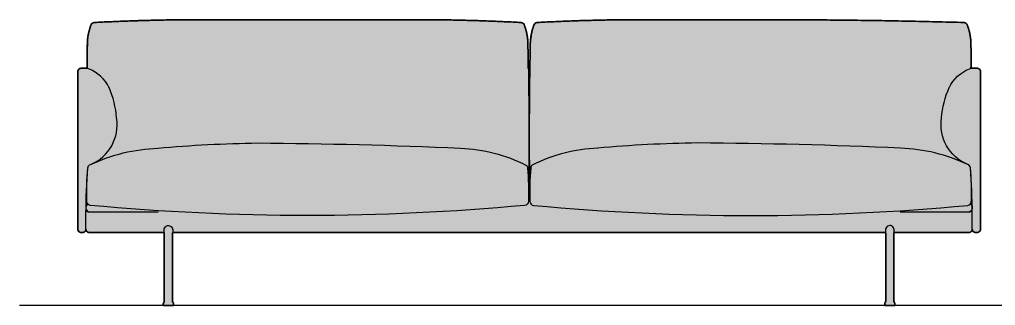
# Model space of a CAD drawing. Header units: millimetres. Extents: x 0 to 3647, y -1238 to 703.
# Drawn here: x 0 to 2378, y 0 to 697 of the extents above; entities that cross this region are included whole.
import ezdxf

# ---------------------------------------------------------------- set-up
doc = ezdxf.new("R2010")
doc.units = ezdxf.units.MM
doc.layers.add('Blocks', color=7, linetype='Continuous')
doc.layers.add('Blocks$Fill', color=7, linetype='Continuous', true_color=0xffffff)
for name, color, linetype, lineweight, true_color in [('Blocks$Inner', 7, 'Continuous', 25, 0x007f00), ('Blocks$Outline', 7, 'Continuous', 35, 0xff3f3f), ('Groud', 7, 'Continuous', 25, 0x243775)]:
    doc.layers.add(name, color=color, linetype=linetype, lineweight=lineweight, true_color=true_color)

# ---------------------------------------------------------------- blocks, each defined once
blk = doc.blocks.new('Outline Sofa 3-seater Front')
at = {"layer": 'Blocks$Fill'}
blk.add_hatch(color=256, dxfattribs=at).paths.add_polyline_path([(2318.6, 577.7), (2318.6, 577.8), (2318.9, 591.5), (2319.1, 605.1), (2318.9, 618.8), (2318.5, 632.5), (2318.5, 635.6), (2318.4, 638.7), (2318.3, 641.8), (2318.1, 644.9), (2317.8, 648), (2317.5, 651.1), (2317.1, 654.2), (2316.6, 657.3), (2316.1, 660.4), (2315.4, 663.5), (2314.7, 666.5), (2314, 669.5), (2313.1, 672.5), (2312.2, 675.5), (2311.3, 678.4), (2310.3, 681.4), (2310.2, 681.6), (2310.2, 681.7), (2310.1, 681.9), (2310.1, 682.1), (2310, 682.3), (2310, 682.5), (2309.9, 682.7), (2309.9, 682.8), (2309.8, 683), (2309.7, 683.2), (2309.6, 683.4), (2309.6, 683.6), (2309.5, 683.7), (2309.4, 683.9), (2309.3, 684.1), (2309.2, 684.3), (2309.1, 684.4), (2309, 684.6), (2308.9, 684.8), (2308.8, 685), (2308.7, 685.1), (2308.6, 685.3), (2308.5, 685.5), (2308.3, 685.6), (2308.2, 685.8), (2308.1, 685.9), (2307.9, 686.1), (2307.8, 686.2), (2307.7, 686.4), (2307.5, 686.5), (2307.4, 686.7), (2307.2, 686.8), (2307.1, 687), (2306.9, 687.1), (2306.8, 687.2), (2306.6, 687.4), (2306.4, 687.5), (2306.3, 687.6), (2306.1, 687.7), (2305.9, 687.8), (2305.8, 687.9), (2305.6, 688.1), (2305.4, 688.2), (2305.2, 688.3), (2305.1, 688.3), (2304.9, 688.4), (2304.7, 688.5), (2304.5, 688.6), (2304.3, 688.7), (2304.1, 688.8), (2304, 688.8), (2303.8, 688.9), (2303.6, 689), (2303.4, 689), (2303.2, 689.1), (2303, 689.1), (2302.8, 689.2), (2302.7, 689.2), (2302.5, 689.3), (2302.3, 689.3), (2302.1, 689.3), (2301.9, 689.4), (2301.7, 689.4), (2301.5, 689.4), (1768, 696.2), (1652.9, 696.2), (1537.8, 696.2), (1399.7, 694.9), (1261.7, 689.4), (1261.5, 689.4), (1261.3, 689.4), (1261.1, 689.3), (1260.9, 689.3), (1260.7, 689.3), (1260.5, 689.2), (1260.4, 689.2), (1260.2, 689.1), (1260, 689.1), (1259.8, 689), (1259.6, 689), (1259.4, 688.9), (1259.2, 688.8), (1259.1, 688.8), (1258.9, 688.7), (1258.7, 688.6), (1258.5, 688.5), (1258.3, 688.4), (1258.1, 688.3), (1258, 688.3), (1257.8, 688.2), (1257.6, 688.1), (1257.4, 687.9), (1257.3, 687.8), (1257.1, 687.7), (1256.9, 687.6), (1256.8, 687.5), (1256.6, 687.4), (1256.4, 687.2), (1256.3, 687.1), (1256.1, 687), (1256, 686.8), (1255.8, 686.7), (1255.7, 686.5), (1255.5, 686.4), (1255.4, 686.2), (1255.3, 686.1), (1255.1, 685.9), (1255, 685.8), (1254.9, 685.6), (1254.7, 685.5), (1254.6, 685.3), (1254.5, 685.1), (1254.4, 685), (1254.3, 684.8), (1254.2, 684.6), (1254.1, 684.4), (1254, 684.3), (1253.9, 684.1), (1253.8, 683.9), (1253.7, 683.7), (1253.6, 683.6), (1253.6, 683.4), (1253.5, 683.2), (1253.4, 683), (1253.3, 682.8), (1253.3, 682.7), (1253.2, 682.5), (1253.2, 682.3), (1253.1, 682.1), (1253.1, 681.9), (1253, 681.7), (1253, 681.6), (1252.9, 681.4), (1251.9, 678.4), (1251, 675.5), (1250.1, 672.5), (1249.2, 669.5), (1248.5, 666.5), (1247.8, 663.5), (1247.2, 660.4), (1246.6, 657.3), (1246.1, 654.2), (1245.7, 651.1), (1245.4, 648), (1245.1, 644.9), (1244.9, 641.8), (1244.8, 638.7), (1244.7, 635.6), (1244.7, 632.5), (1243.6, 575.9), (1240, 575.9), (1239, 632.5), (1239, 635.6), (1239, 638.7), (1238.8, 641.8), (1238.6, 644.9), (1238.4, 648), (1238, 651.1), (1237.6, 654.2), (1237.1, 657.3), (1236.6, 660.4), (1235.9, 663.5), (1235.3, 666.5), (1234.5, 669.5), (1233.7, 672.5), (1232.8, 675.5), (1231.8, 678.4), (1230.8, 681.4), (1230.7, 681.6), (1230.7, 681.7), (1230.7, 681.9), (1230.6, 682.1), (1230.6, 682.3), (1230.5, 682.5), (1230.4, 682.7), (1230.4, 682.8), (1230.3, 683), (1230.2, 683.2), (1230.2, 683.4), (1230.1, 683.6), (1230, 683.7), (1229.9, 683.9), (1229.8, 684.1), (1229.7, 684.3), (1229.6, 684.4), (1229.5, 684.6), (1229.4, 684.8), (1229.3, 685), (1229.2, 685.1), (1229.1, 685.3), (1229, 685.5), (1228.9, 685.6), (1228.7, 685.8), (1228.6, 685.9), (1228.5, 686.1), (1228.3, 686.2), (1228.2, 686.4), (1228, 686.5), (1227.9, 686.7), (1227.7, 686.8), (1227.6, 687), (1227.4, 687.1), (1227.3, 687.2), (1227.1, 687.4), (1227, 687.5), (1226.8, 687.6), (1226.6, 687.7), (1226.5, 687.8), (1226.3, 687.9), (1226.1, 688.1), (1225.9, 688.2), (1225.8, 688.3), (1225.6, 688.3), (1225.4, 688.4), (1225.2, 688.5), (1225, 688.6), (1224.9, 688.7), (1224.7, 688.8), (1224.5, 688.8), (1224.3, 688.9), (1224.1, 689), (1223.9, 689), (1223.7, 689.1), (1223.6, 689.1), (1223.4, 689.2), (1223.2, 689.2), (1223, 689.3), (1222.8, 689.3), (1222.6, 689.3), (1222.4, 689.4), (1222.2, 689.4), (1222.1, 689.4), (1084.1, 694.9), (946, 696.2), (580.9, 696.2), (465.8, 696.2), (323.9, 694.9), (182.2, 689.4), (182, 689.4), (181.8, 689.4), (181.6, 689.3), (181.4, 689.3), (181.3, 689.3), (181.1, 689.2), (180.9, 689.2), (180.7, 689.1), (180.5, 689.1), (180.3, 689), (180.1, 689), (179.9, 688.9), (179.8, 688.8), (179.6, 688.8), (179.4, 688.7), (179.2, 688.6), (179, 688.5), (178.8, 688.4), (178.7, 688.3), (178.5, 688.3), (178.3, 688.2), (178.1, 688.1), (178, 687.9), (177.8, 687.8), (177.6, 687.7), (177.5, 687.6), (177.3, 687.5), (177.1, 687.4), (177, 687.2), (176.8, 687.1), (176.7, 687), (176.5, 686.8), (176.4, 686.7), (176.2, 686.5), (176.1, 686.4), (175.9, 686.2), (175.8, 686.1), (175.7, 685.9), (175.5, 685.8), (175.4, 685.6), (175.3, 685.5), (175.2, 685.3), (175, 685.1), (174.9, 685), (174.8, 684.8), (174.7, 684.6), (174.6, 684.4), (174.5, 684.3), (174.4, 684.1), (174.3, 683.9), (174.2, 683.7), (174.2, 683.6), (174.1, 683.4), (174, 683.2), (173.9, 683), (173.9, 682.8), (173.8, 682.7), (173.7, 682.5), (173.7, 682.3), (173.6, 682.1), (173.6, 681.9), (173.5, 681.7), (173.5, 681.6), (173.5, 681.4), (172.4, 678.4), (171.5, 675.5), (170.6, 672.5), (169.8, 669.5), (169, 666.5), (168.3, 663.5), (167.7, 660.4), (167.1, 657.3), (166.6, 654.2), (166.2, 651.1), (165.9, 648), (165.6, 644.9), (165.4, 641.8), (165.3, 638.7), (165.2, 635.6), (165.3, 632.5), (164.8, 618.8), (164.7, 605.1), (164.8, 591.5), (165.2, 577.8), (165.2, 577.7), (165, 577.7), (164.8, 577.8), (164.6, 577.8), (164.4, 577.8), (149.8, 577.8), (149.7, 577.8), (149.5, 577.8), (149.3, 577.8), (149.1, 577.7), (148.9, 577.7), (148.8, 577.7), (148.6, 577.7), (148.4, 577.6), (148.2, 577.6), (148, 577.6), (147.8, 577.5), (147.6, 577.5), (147.5, 577.4), (147.3, 577.3), (147.1, 577.3), (146.9, 577.2), (146.7, 577.1), (146.5, 577), (146.4, 577), (146.2, 576.9), (146, 576.8), (145.8, 576.7), (145.6, 576.6), (145.5, 576.5), (145.3, 576.3), (145.1, 576.2), (145, 576.1), (144.8, 576), (144.6, 575.8), (144.5, 575.7), (144.3, 575.6), (144.2, 575.4), (144.1, 575.3), (143.9, 575.1), (143.8, 575), (143.6, 574.8), (143.5, 574.6), (143.4, 574.5), (143.3, 574.3), (143.2, 574.1), (143.1, 574), (142.9, 573.8), (142.8, 573.6), (142.8, 573.4), (142.7, 573.3), (142.6, 573.1), (142.5, 572.9), (142.4, 572.7), (142.4, 572.5), (142.3, 572.3), (142.2, 572.2), (142.2, 572), (142.1, 571.8), (142.1, 571.6), (142, 571.4), (142, 571.2), (142, 571), (141.9, 570.9), (141.9, 570.7), (141.9, 570.5), (141.9, 570.3), (141.9, 570.1), (141.9, 570), (141.9, 569.8), (141.9, 185.7), (141.9, 185.6), (141.9, 185.4), (141.9, 185.2), (141.9, 185), (141.9, 184.8), (141.9, 184.7), (142, 184.5), (142, 184.3), (142, 184.1), (142.1, 183.9), (142.1, 183.7), (142.2, 183.5), (142.2, 183.4), (142.3, 183.2), (142.4, 183), (142.4, 182.8), (142.5, 182.6), (142.6, 182.4), (142.7, 182.3), (142.8, 182.1), (142.9, 181.9), (143, 181.7), (143.1, 181.5), (143.2, 181.4), (143.3, 181.2), (143.4, 181), (143.5, 180.9), (143.7, 180.7), (143.8, 180.5), (143.9, 180.4), (144.1, 180.2), (144.2, 180.1), (144.4, 179.9), (144.5, 179.8), (144.7, 179.7), (144.8, 179.5), (145, 179.4), (145.1, 179.3), (145.3, 179.2), (145.5, 179), (145.7, 178.9), (145.8, 178.8), (146, 178.7), (146.2, 178.6), (146.4, 178.5), (146.5, 178.5), (146.7, 178.4), (146.9, 178.3), (147.1, 178.2), (147.3, 178.2), (147.5, 178.1), (147.7, 178.1), (147.8, 178), (148, 178), (148.2, 177.9), (148.4, 177.9), (148.6, 177.8), (148.8, 177.8), (149, 177.8), (149.1, 177.8), (149.3, 177.8), (149.5, 177.8), (149.7, 177.7), (149.9, 177.7), (153.8, 177.7), (154, 177.7), (154.2, 177.7), (154.4, 177.7), (154.6, 177.8), (154.8, 177.8), (155, 177.8), (155.2, 177.8), (155.4, 177.9), (155.6, 177.9), (155.8, 177.9), (156, 178), (156.2, 178), (156.4, 178.1), (156.5, 178.2), (156.7, 178.2), (156.9, 178.3), (157.1, 178.4), (157.3, 178.5), (157.5, 178.5), (157.7, 178.6), (157.8, 178.7), (158, 178.8), (158.2, 178.9), (158.3, 179), (158.5, 179.2), (158.7, 179.3), (158.8, 179.4), (159, 179.5), (159.1, 179.6), (159.3, 179.8), (159.4, 179.9), (159.5, 180), (159.7, 180.2), (159.8, 180.3), (159.9, 180.4), (160, 180.6), (160.2, 180.7), (160.3, 180.9), (160.4, 181), (160.5, 181.2), (160.6, 181.3), (160.7, 181.5), (160.8, 181.6), (160.9, 181.8), (161, 182), (161.1, 182.1), (161.1, 182.3), (161.2, 182.5), (161.3, 182.7), (161.4, 182.8), (161.4, 183), (161.5, 183.2), (161.5, 183.4), (161.6, 183.6), (161.6, 183.8), (161.7, 183.9), (161.7, 184.1), (161.8, 184.3), (161.8, 184.5), (161.8, 184.7), (161.8, 184.9), (161.8, 185), (161.9, 185.2), (161.9, 185.4), (161.9, 185.2), (161.9, 185.1), (161.9, 184.9), (161.9, 184.7), (161.9, 184.5), (162, 184.3), (162, 184.2), (162, 184), (162.1, 183.8), (162.1, 183.6), (162.2, 183.4), (162.2, 183.2), (162.3, 183.1), (162.3, 182.9), (162.4, 182.7), (162.5, 182.5), (162.6, 182.3), (162.6, 182.2), (162.7, 182), (162.8, 181.8), (162.9, 181.6), (163, 181.5), (163.1, 181.3), (163.2, 181.1), (163.4, 181), (163.5, 180.8), (163.6, 180.6), (163.7, 180.5), (163.9, 180.3), (164, 180.2), (164.1, 180), (164.3, 179.9), (164.4, 179.7), (164.6, 179.6), (164.7, 179.5), (164.9, 179.3), (165.1, 179.2), (165.2, 179.1), (165.4, 179), (165.6, 178.9), (165.7, 178.8), (165.9, 178.7), (166.1, 178.6), (166.2, 178.5), (166.4, 178.4), (166.6, 178.3), (166.8, 178.2), (167, 178.2), (167.2, 178.1), (167.3, 178), (167.5, 178), (167.7, 177.9), (167.9, 177.9), (168.1, 177.8), (168.2, 177.8), (168.4, 177.7), (168.6, 177.7), (168.8, 177.7), (169, 177.7), (169.2, 177.6), (169.3, 177.6), (169.5, 177.6), (169.7, 177.6), (169.9, 177.6), (352.4, 177.6), (352.5, 177.4), (352.5, 177.3), (352.6, 177.1), (352.6, 176.9), (352.7, 176.7), (352.7, 176.6), (352.7, 176.4), (352.8, 176.2), (352.8, 176), (352.8, 175.8), (352.8, 175.6), (352.8, 175.5), (352.9, 175.3), (352.9, 175.1), (352.9, 174.9), (352.9, 174.7), (352.9, 11.7), (352.9, 11.5), (352.9, 11.3), (352.8, 11.1), (352.8, 10.9), (352.8, 10.7), (352.8, 10.5), (352.8, 10.3), (352.7, 10.1), (352.7, 9.9), (352.7, 9.7), (352.6, 9.5), (352.6, 9.3), (352.6, 9.1), (352.5, 8.9), (352.5, 8.7), (352.4, 8.5), (352.4, 8.4), (352.3, 8.3), (352.3, 8.2), (352.2, 8), (352.2, 7.9), (352.1, 7.8), (352.1, 7.7), (352, 7.6), (352, 7.5), (351.9, 7.4), (351.8, 7.2), (351.8, 7.1), (351.7, 7), (351.6, 6.9), (351.5, 6.8), (351.5, 6.7), (351.4, 6.6), (351.3, 6.5), (351.2, 6.4), (351.2, 6.3), (351.1, 6.2), (351, 6.1), (351, 6), (350.9, 5.9), (350.9, 5.8), (350.8, 5.7), (350.8, 5.6), (350.7, 5.4), (350.7, 5.3), (350.6, 5.2), (350.6, 5.1), (350.6, 5), (350.5, 4.8), (350.5, 4.6), (350.5, 4.5), (350.4, 4.5), (350.4, 4.4), (350.4, 4.3), (350.4, 4.2), (350.4, 4.1), (350.4, 4), (350.4, 3.9), (350.4, 3.8), (350.4, 3.6), (350.4, 0.7), (350.4, 0.7), (350.4, 0.7), (350.4, 0.6), (350.4, 0.6), (350.4, 0.6), (350.4, 0.6), (350.4, 0.5), (350.4, 0.5), (350.4, 0.5), (350.4, 0.5), (350.4, 0.5), (350.4, 0.4), (350.4, 0.4), (350.4, 0.4), (350.4, 0.4), (350.4, 0.3), (350.4, 0.3), (350.5, 0.3), (350.5, 0.3), (350.5, 0.2), (350.5, 0.2), (350.5, 0.2), (350.5, 0.2), (350.5, 0.2), (350.5, 0.1), (350.6, 0.1), (350.6, 0.1), (350.6, 0.1), (350.6, 0.1), (350.6, 0), (350.6, 0), (350.7, 0), (350.7, 0), (350.7, 0), (350.7, 0), (350.7, -0.1), (350.7, -0.1), (350.8, -0.1), (350.8, -0.1), (350.8, -0.1), (350.8, -0.1), (350.8, -0.1), (350.9, -0.2), (350.9, -0.2), (350.9, -0.2), (350.9, -0.2), (351, -0.2), (351, -0.2), (351, -0.2), (351, -0.2), (351, -0.2), (351.1, -0.2), (351.1, -0.2), (351.1, -0.3), (351.1, -0.3), (351.2, -0.3), (351.2, -0.3), (351.2, -0.3), (351.2, -0.3), (351.3, -0.3), (351.3, -0.3), (351.3, -0.3), (351.3, -0.3), (351.4, -0.3), (374.4, -0.3), (374.4, -0.3), (374.4, -0.3), (374.4, -0.3), (374.5, -0.3), (374.5, -0.3), (374.5, -0.3), (374.5, -0.3), (374.5, -0.3), (374.6, -0.3), (374.6, -0.3), (374.6, -0.3), (374.6, -0.2), (374.7, -0.2), (374.7, -0.2), (374.7, -0.2), (374.7, -0.2), (374.8, -0.2), (374.8, -0.2), (374.8, -0.2), (374.8, -0.2), (374.8, -0.2), (374.9, -0.1), (374.9, -0.1), (374.9, -0.1), (374.9, -0.1), (375, -0.1), (375, -0.1), (375, -0.1), (375, 0), (375, 0), (375.1, 0), (375.1, 0), (375.1, 0), (375.1, 0), (375.1, 0.1), (375.1, 0.1), (375.2, 0.1), (375.2, 0.1), (375.2, 0.1), (375.2, 0.2), (375.2, 0.2), (375.2, 0.2), (375.2, 0.2), (375.3, 0.3), (375.3, 0.3), (375.3, 0.3), (375.3, 0.3), (375.3, 0.3), (375.3, 0.4), (375.3, 0.4), (375.3, 0.4), (375.3, 0.4), (375.3, 0.5), (375.3, 0.5), (375.3, 0.5), (375.3, 0.5), (375.3, 0.6), (375.4, 0.6), (375.4, 0.6), (375.4, 0.6), (375.4, 0.7), (375.4, 0.7), (375.4, 0.7), (375.4, 0.7), (375.4, 3.7), (375.4, 3.8), (375.4, 3.9), (375.3, 4), (375.3, 4.1), (375.3, 4.2), (375.3, 4.3), (375.3, 4.4), (375.3, 4.5), (375.3, 4.6), (375.2, 4.7), (375.2, 4.8), (375.2, 4.9), (375.2, 5), (375.1, 5.1), (375.1, 5.2), (375.1, 5.3), (375, 5.4), (375, 5.5), (374.9, 5.6), (374.9, 5.7), (374.9, 5.8), (374.8, 5.9), (374.8, 6), (374.7, 6.1), (374.7, 6.1), (374.6, 6.2), (374.6, 6.3), (374.5, 6.4), (374.4, 6.5), (374.4, 6.6), (374.3, 6.6), (374.3, 6.7), (374.2, 6.8), (374.1, 6.9), (374, 7), (374, 7.1), (373.9, 7.2), (373.8, 7.4), (373.8, 7.5), (373.7, 7.6), (373.7, 7.7), (373.6, 7.8), (373.5, 7.9), (373.5, 8), (373.5, 8.2), (373.4, 8.3), (373.4, 8.4), (373.3, 8.5), (373.3, 8.7), (373.2, 8.9), (373.2, 9.1), (373.1, 9.3), (373.1, 9.5), (373.1, 9.7), (373, 9.9), (373, 10.1), (373, 10.2), (372.9, 10.4), (372.9, 10.6), (372.9, 10.8), (372.9, 11), (372.9, 11.2), (372.9, 11.4), (372.9, 11.6), (372.9, 11.7), (372.9, 174.7), (372.9, 174.9), (372.9, 175.1), (372.9, 175.3), (372.9, 175.5), (372.9, 175.6), (372.9, 175.8), (372.9, 176), (373, 176.2), (373, 176.4), (373, 176.6), (373.1, 176.7), (373.1, 176.9), (373.2, 177.1), (373.2, 177.3), (373.3, 177.4), (373.4, 177.6), (2110.3, 177.7), (2110.4, 177.5), (2110.5, 177.4), (2110.5, 177.2), (2110.6, 177), (2110.6, 176.8), (2110.7, 176.6), (2110.7, 176.4), (2110.8, 176.2), (2110.8, 176.1), (2110.8, 175.9), (2110.8, 175.7), (2110.9, 175.5), (2110.9, 175.3), (2110.9, 175.1), (2110.9, 174.9), (2110.9, 174.7), (2110.9, 11.7), (2110.9, 11.6), (2110.9, 11.4), (2110.9, 11.2), (2110.8, 11), (2110.8, 10.8), (2110.8, 10.6), (2110.8, 10.4), (2110.8, 10.2), (2110.7, 10.1), (2110.7, 9.9), (2110.7, 9.7), (2110.6, 9.5), (2110.6, 9.3), (2110.6, 9.1), (2110.5, 8.9), (2110.5, 8.7), (2110.4, 8.5), (2110.4, 8.4), (2110.3, 8.3), (2110.3, 8.2), (2110.2, 8), (2110.2, 7.9), (2110.1, 7.8), (2110.1, 7.7), (2110, 7.6), (2110, 7.5), (2109.9, 7.4), (2109.8, 7.2), (2109.8, 7.1), (2109.7, 7), (2109.6, 6.9), (2109.5, 6.8), (2109.5, 6.7), (2109.4, 6.6), (2109.3, 6.6), (2109.3, 6.5), (2109.2, 6.4), (2109.2, 6.3), (2109.1, 6.2), (2109.1, 6.1), (2109, 6.1), (2109, 6), (2108.9, 5.9), (2108.9, 5.8), (2108.8, 5.7), (2108.8, 5.6), (2108.7, 5.5), (2108.7, 5.4), (2108.7, 5.3), (2108.6, 5.2), (2108.6, 5.1), (2108.6, 5), (2108.5, 4.9), (2108.5, 4.8), (2108.5, 4.7), (2108.5, 4.6), (2108.5, 4.5), (2108.4, 4.4), (2108.4, 4.3), (2108.4, 4.2), (2108.4, 4.1), (2108.4, 4), (2108.4, 3.9), (2108.4, 3.8), (2108.4, 3.7), (2108.4, 0.7), (2108.4, 0.7), (2108.4, 0.7), (2108.4, 0.7), (2108.4, 0.6), (2108.4, 0.6), (2108.4, 0.6), (2108.4, 0.6), (2108.4, 0.5), (2108.4, 0.5), (2108.4, 0.5), (2108.4, 0.5), (2108.4, 0.4), (2108.4, 0.4), (2108.4, 0.4), (2108.4, 0.4), (2108.4, 0.3), (2108.4, 0.3), (2108.5, 0.3), (2108.5, 0.3), (2108.5, 0.3), (2108.5, 0.2), (2108.5, 0.2), (2108.5, 0.2), (2108.5, 0.2), (2108.5, 0.1), (2108.6, 0.1), (2108.6, 0.1), (2108.6, 0.1), (2108.6, 0.1), (2108.6, 0), (2108.6, 0), (2108.7, 0), (2108.7, 0), (2108.7, 0), (2108.7, 0), (2108.7, -0.1), (2108.8, -0.1), (2108.8, -0.1), (2108.8, -0.1), (2108.8, -0.1), (2108.8, -0.1), (2108.9, -0.1), (2108.9, -0.2), (2108.9, -0.2), (2108.9, -0.2), (2109, -0.2), (2109, -0.2), (2109, -0.2), (2109, -0.2), (2109, -0.2), (2109.1, -0.2), (2109.1, -0.2), (2109.1, -0.3), (2109.1, -0.3), (2109.2, -0.3), (2109.2, -0.3), (2109.2, -0.3), (2109.2, -0.3), (2109.3, -0.3), (2109.3, -0.3), (2109.3, -0.3), (2109.3, -0.3), (2109.3, -0.3), (2109.4, -0.3), (2132.4, -0.3), (2132.4, -0.3), (2132.4, -0.3), (2132.4, -0.3), (2132.5, -0.3), (2132.5, -0.3), (2132.5, -0.3), (2132.5, -0.3), (2132.6, -0.3), (2132.6, -0.3), (2132.6, -0.3), (2132.6, -0.2), (2132.7, -0.2), (2132.7, -0.2), (2132.7, -0.2), (2132.7, -0.2), (2132.7, -0.2), (2132.8, -0.2), (2132.8, -0.2), (2132.8, -0.2), (2132.8, -0.2), (2132.9, -0.2), (2132.9, -0.1), (2132.9, -0.1), (2132.9, -0.1), (2132.9, -0.1), (2133, -0.1), (2133, -0.1), (2133, -0.1), (2133, 0), (2133, 0), (2133.1, 0), (2133.1, 0), (2133.1, 0), (2133.1, 0), (2133.1, 0.1), (2133.1, 0.1), (2133.2, 0.1), (2133.2, 0.1), (2133.2, 0.1), (2133.2, 0.2), (2133.2, 0.2), (2133.2, 0.2), (2133.2, 0.2), (2133.2, 0.2), (2133.3, 0.3), (2133.3, 0.3), (2133.3, 0.3), (2133.3, 0.3), (2133.3, 0.4), (2133.3, 0.4), (2133.3, 0.4), (2133.3, 0.4), (2133.3, 0.5), (2133.3, 0.5), (2133.3, 0.5), (2133.3, 0.5), (2133.3, 0.5), (2133.4, 0.6), (2133.4, 0.6), (2133.4, 0.6), (2133.4, 0.6), (2133.4, 0.7), (2133.4, 0.7), (2133.4, 0.7), (2133.4, 3.6), (2133.4, 3.8), (2133.4, 3.9), (2133.3, 4), (2133.3, 4.1), (2133.3, 4.2), (2133.3, 4.3), (2133.3, 4.4), (2133.3, 4.5), (2133.3, 4.5), (2133.3, 4.6), (2133.2, 4.8), (2133.2, 5), (2133.1, 5.1), (2133.1, 5.2), (2133.1, 5.3), (2133, 5.4), (2133, 5.6), (2132.9, 5.7), (2132.9, 5.8), (2132.8, 5.9), (2132.7, 6), (2132.7, 6.1), (2132.6, 6.2), (2132.6, 6.3), (2132.5, 6.4), (2132.4, 6.5), (2132.3, 6.6), (2132.3, 6.7), (2132.2, 6.8), (2132.1, 6.9), (2132, 7), (2132, 7.1), (2131.9, 7.2), (2131.8, 7.4), (2131.8, 7.5), (2131.7, 7.6), (2131.7, 7.7), (2131.6, 7.8), (2131.5, 7.9), (2131.5, 8), (2131.5, 8.2), (2131.4, 8.3), (2131.4, 8.4), (2131.3, 8.5), (2131.3, 8.7), (2131.2, 8.9), (2131.2, 9.1), (2131.1, 9.3), (2131.1, 9.5), (2131, 9.7), (2131, 9.9), (2131, 10.1), (2131, 10.3), (2130.9, 10.5), (2130.9, 10.7), (2130.9, 10.9), (2130.9, 11.1), (2130.9, 11.3), (2130.9, 11.5), (2130.9, 11.7), (2130.9, 174.7), (2130.9, 174.9), (2130.9, 175.1), (2130.9, 175.3), (2130.9, 175.5), (2130.9, 175.7), (2130.9, 175.9), (2130.9, 176.1), (2131, 176.2), (2131, 176.4), (2131, 176.6), (2131.1, 176.8), (2131.1, 177), (2131.2, 177.2), (2131.2, 177.4), (2131.3, 177.5), (2131.4, 177.7), (2313.9, 177.7), (2314, 177.7), (2314.2, 177.7), (2314.4, 177.7), (2314.6, 177.8), (2314.7, 177.8), (2314.9, 177.8), (2315.1, 177.8), (2315.3, 177.9), (2315.5, 177.9), (2315.6, 177.9), (2315.8, 178), (2316, 178), (2316.2, 178.1), (2316.4, 178.1), (2316.6, 178.2), (2316.7, 178.3), (2316.9, 178.3), (2317.1, 178.4), (2317.3, 178.5), (2317.4, 178.6), (2317.6, 178.7), (2317.8, 178.8), (2318, 178.9), (2318.1, 179), (2318.3, 179.1), (2318.5, 179.2), (2318.6, 179.3), (2318.8, 179.4), (2318.9, 179.5), (2319.1, 179.7), (2319.3, 179.8), (2319.4, 179.9), (2319.5, 180.1), (2319.7, 180.2), (2319.8, 180.4), (2320, 180.5), (2320.1, 180.7), (2320.2, 180.8), (2320.3, 181), (2320.4, 181.2), (2320.6, 181.3), (2320.7, 181.5), (2320.8, 181.7), (2320.9, 181.8), (2321, 182), (2321, 182.2), (2321.1, 182.4), (2321.2, 182.5), (2321.3, 182.7), (2321.4, 182.9), (2321.4, 183.1), (2321.5, 183.3), (2321.5, 183.4), (2321.6, 183.6), (2321.6, 183.8), (2321.7, 184), (2321.7, 184.2), (2321.7, 184.4), (2321.8, 184.5), (2321.8, 184.7), (2321.8, 184.9), (2321.8, 185.1), (2321.9, 185.2), (2321.9, 185.4), (2321.9, 185.2), (2321.9, 185), (2321.9, 184.9), (2321.9, 184.7), (2321.9, 184.5), (2322, 184.3), (2322, 184.1), (2322, 183.9), (2322.1, 183.8), (2322.1, 183.6), (2322.2, 183.4), (2322.2, 183.2), (2322.3, 183), (2322.4, 182.8), (2322.4, 182.7), (2322.5, 182.5), (2322.6, 182.3), (2322.7, 182.1), (2322.7, 182), (2322.8, 181.8), (2322.9, 181.6), (2323, 181.5), (2323.1, 181.3), (2323.2, 181.2), (2323.3, 181), (2323.5, 180.9), (2323.6, 180.7), (2323.7, 180.6), (2323.8, 180.4), (2323.9, 180.3), (2324.1, 180.2), (2324.2, 180), (2324.3, 179.9), (2324.5, 179.8), (2324.6, 179.6), (2324.8, 179.5), (2324.9, 179.4), (2325.1, 179.3), (2325.2, 179.2), (2325.4, 179), (2325.6, 178.9), (2325.7, 178.8), (2325.9, 178.7), (2326.1, 178.6), (2326.3, 178.5), (2326.4, 178.5), (2326.6, 178.4), (2326.8, 178.3), (2327, 178.2), (2327.2, 178.2), (2327.4, 178.1), (2327.6, 178), (2327.8, 178), (2327.9, 177.9), (2328.1, 177.9), (2328.3, 177.9), (2328.5, 177.8), (2328.7, 177.8), (2328.9, 177.8), (2329.1, 177.8), (2329.3, 177.7), (2329.5, 177.7), (2329.7, 177.7), (2329.9, 177.7), (2333.9, 177.7), (2334, 177.7), (2334.2, 177.8), (2334.4, 177.8), (2334.6, 177.8), (2334.8, 177.8), (2334.9, 177.8), (2335.1, 177.8), (2335.3, 177.9), (2335.5, 177.9), (2335.7, 178), (2335.9, 178), (2336.1, 178.1), (2336.3, 178.1), (2336.4, 178.2), (2336.6, 178.2), (2336.8, 178.3), (2337, 178.4), (2337.2, 178.5), (2337.4, 178.5), (2337.5, 178.6), (2337.7, 178.7), (2337.9, 178.8), (2338.1, 178.9), (2338.2, 179), (2338.4, 179.2), (2338.6, 179.3), (2338.7, 179.4), (2338.9, 179.5), (2339.1, 179.7), (2339.2, 179.8), (2339.4, 179.9), (2339.5, 180.1), (2339.7, 180.2), (2339.8, 180.4), (2339.9, 180.5), (2340.1, 180.7), (2340.2, 180.9), (2340.3, 181), (2340.4, 181.2), (2340.6, 181.4), (2340.7, 181.5), (2340.8, 181.7), (2340.9, 181.9), (2341, 182.1), (2341.1, 182.3), (2341.1, 182.4), (2341.2, 182.6), (2341.3, 182.8), (2341.4, 183), (2341.4, 183.2), (2341.5, 183.4), (2341.6, 183.5), (2341.6, 183.7), (2341.7, 183.9), (2341.7, 184.1), (2341.7, 184.3), (2341.8, 184.5), (2341.8, 184.7), (2341.8, 184.8), (2341.8, 185), (2341.8, 185.2), (2341.9, 185.4), (2341.9, 185.6), (2341.9, 185.7), (2341.9, 569.8), (2341.9, 570), (2341.9, 570.1), (2341.8, 570.3), (2341.8, 570.5), (2341.8, 570.7), (2341.8, 570.9), (2341.8, 571), (2341.7, 571.2), (2341.7, 571.4), (2341.7, 571.6), (2341.6, 571.8), (2341.6, 572), (2341.5, 572.2), (2341.4, 572.3), (2341.4, 572.5), (2341.3, 572.7), (2341.2, 572.9), (2341.1, 573.1), (2341.1, 573.3), (2341, 573.4), (2340.9, 573.6), (2340.8, 573.8), (2340.7, 574), (2340.6, 574.1), (2340.5, 574.3), (2340.3, 574.5), (2340.2, 574.6), (2340.1, 574.8), (2340, 575), (2339.8, 575.1), (2339.7, 575.3), (2339.5, 575.4), (2339.4, 575.6), (2339.2, 575.7), (2339.1, 575.8), (2338.9, 576), (2338.8, 576.1), (2338.6, 576.2), (2338.4, 576.3), (2338.3, 576.5), (2338.1, 576.6), (2337.9, 576.7), (2337.7, 576.8), (2337.6, 576.9), (2337.4, 577), (2337.2, 577), (2337, 577.1), (2336.8, 577.2), (2336.6, 577.3), (2336.5, 577.3), (2336.3, 577.4), (2336.1, 577.5), (2335.9, 577.5), (2335.7, 577.6), (2335.5, 577.6), (2335.3, 577.6), (2335.2, 577.7), (2335, 577.7), (2334.8, 577.7), (2334.6, 577.7), (2334.4, 577.8), (2334.2, 577.8), (2334.1, 577.8), (2333.9, 577.8), (2319.3, 577.8), (2319.1, 577.8), (2318.9, 577.8), (2318.8, 577.7)], flags=0)
at = {"layer": 'Blocks$Inner'}
for p, q in [((164.4, 577.8), (149.8, 577.8)), ((165.2, 577.7), (165.2, 577.8)), ((2318.6, 577.7), (2318.6, 577.8)), ((2319.3, 577.8), (2333.9, 577.8)), ((141.9, 569.8), (141.9, 185.7)), ((2341.9, 569.8), (2341.9, 185.7)), ((161.9, 239.7), (161.9, 235.7)), ((2321.9, 239.7), (2321.9, 235.7)), ((161.9, 185.7), (161.9, 224.9)), ((2146.1, 227.7), (2313.9, 227.7)), ((2318.6, 229.4), (2321.9, 229.4)), ((2321.9, 185.6), (2321.9, 224.9)), ((2321.9, 185.7), (2321.9, 224.9)), ((149.9, 177.7), (153.8, 177.7)), ((352.4, 177.6), (169.9, 177.6)), ((352.4, 177.7), (352.4, 184.1)), ((352.9, 11.7), (352.9, 174.7)), ((372.9, 174.7), (372.9, 11.7)), ((373.4, 184.3), (373.4, 177.7)), ((2110.3, 177.7), (373.4, 177.6)), ((2110.3, 184.3), (2110.3, 177.7)), ((2110.9, 174.7), (2110.9, 11.7)), ((2130.9, 11.7), (2130.9, 174.7)), ((2131.4, 177.7), (2131.4, 184.1)), ((2131.4, 177.7), (2313.9, 177.7)), ((2333.9, 177.7), (2329.9, 177.7)), ((350.4, 0.7), (350.4, 3.6)), ((375.4, 3.7), (375.4, 0.7)), ((2108.4, 3.7), (2108.4, 0.7)), ((2133.4, 0.7), (2133.4, 3.6)), ((374.4, -0.3), (351.4, -0.3)), ((2109.4, -0.3), (2132.4, -0.3))]:
    blk.add_line(p, q, dxfattribs=at)
for points in [[(1240, 575.9), (1243.6, 575.9)], [(161.9, 185.6), (161.9, 229.4), (165.2, 229.2)], [(169.9, 227.7), (337.7, 227.7)]]:
    blk.add_lwpolyline(points, dxfattribs=at)
at = {"layer": 'Blocks$Inner', "extrusion": (0, 0, -1)}
for centre, radius, start, end in [((-440.5, -4181.2), 4877.4, 86.964, 90.2968), ((-970.6, -3927.5), 4623.8, 89.6952, 93.1181), ((-1588.1, 19274.6), 18578.4, 269.80029, 270.15524), ((-1717.6, 19274.6), 18578.4, 269.84476, 270.19971), ((-301.4, 634.7), 136.2, 359.0642, 20.0215), ((-183.3, 679.5), 9.99, 10.8795, 83.7068), ((-1221, 679.5), 9.99, 96.2932, 169.1205), ((-1102.8, 634.7), 136.2, 159.9785, 180.9358), ((-846.2, 604.1), 681.6, 357.789, 2.3919), ((10387.2, 405.9), 11628.4, 178.88354, 180.63424), ((-2347.4, 491.5), 90.7, 25.5083, 69.2841), ((-2319.3, 571.3), 6.5, 51.5641, 90), ((-2333.9, 569.8), 8, 90.1931, 180.0009), ((-2471.4, 439.9), 225, 4.4131, 23.7731), ((-2351.2, 440.7), 105.5, 292.5403, 9.0063), ((-354.4, -45.3), 428.9, 64.9721, 87.6694), ((-624.1, -2806.9), 3203, 84.8552, 89.2258), ((-493.5, -12705.9), 13102, 90.38214, 92.54301), ((-1058, -10.3), 393.8, 92.4501, 116.5715), ((-2286.8, 194.7), 2125.2, 0.8139, 3.7899), ((-828, 277.2), 664.3, 357.9239, 5.0073), ((-175.7, 334.4), 9.39, 5.0073, 72.497), ((-175.4, 334.5), 9.17, 4.5955, 74.0038), ((-1228.6, 334.4), 9.39, 126.1434, 174.9927), ((-576.2, 277.2), 664.3, 174.9927, 182.0761), ((-2310.8, 343.4), 0.0905, 204.5172, 272.0069), ((-174.2, 253.5), 10, 279.7369, 357.9239), ((-702.3, 5918.4), 5699.4, 264.6794, 275.3334), ((-1230.1, 253.5), 10, 182.0761, 265.9222), ((-2312.5, 238.3), 9.49, 117.6794, 171.5819), ((-2312.5, 237.1), 9.49, 188.4181, 261.5819), ((-362.9, 184.1), 10.5, 0, 180.468), ((-169.9, 185.6), 8, 270, 0), ((-2104.2, 175.1), 6.7, 156.4664, 182.9107), ((-2138.9, 174.9), 8.02, 358.4547, 20.2873), ((-2329.7, 185.6), 7.88, 268.8937, 0.9014), ((-2333.9, 185.7), 8, 180, 270), ((-355.4, 3.6), 5, 0.0003, 16.004), ((-351.4, 0.7), 1, 269.9997, 0.0003), ((-355.4, 3.6), 5.05, 16.004, 38.4425), ((-370.3, 3.6), 5.05, 141.5575, 178.4519), ((-374.4, 0.7), 1, 180, 270), ((-2105.2, 10.1), 5.38, 196.63, 218.4425), ((-2099.7, 11.7), 11.2, 180.5312, 196.6301), ((-2105.9, 11.7), 5, 180, 180.5312), ((-2142, 11.7), 11.2, 343.37, 0), ((-2136.5, 10.1), 5.38, 321.5575, 343.37)]:
    blk.add_arc(centre, radius, start, end, dxfattribs=at)
at = {"layer": 'Blocks$Inner'}
for centre, radius, start, end in [((516.1, 19274.6), 18578.4, 269.84476, 270.19971), ((786.3, 187640.5), 186944.3, 269.937043, 270.048939), ((1513.2, -3927.5), 4623.8, 89.6952, 93.1181), ((1815.5, -16561.7), 17258, 88.38616, 90.15786), ((1380.9, 634.7), 136.2, 159.9785, 180.9358), ((1262.8, 679.5), 9.99, 96.2932, 169.1205), ((2300.4, 679.5), 9.99, 10.8795, 83.7068), ((2182.3, 634.7), 136.2, 359.0642, 20.0215), ((10636.6, 415.3), 9394.4, 178.67535, 180.84243), ((1637.5, 604.1), 681.6, 357.789, 2.3919), ((149.9, 569.8), 8, 90.1931, 180.0009), ((164.4, 571.3), 6.5, 51.5641, 90), ((136.3, 491.5), 90.7, 25.5083, 69.2841), ((12.3, 439.9), 225, 4.4131, 23.7731), ((132.5, 440.7), 105.5, 292.5403, 9.0063), ((1425.8, -10.3), 393.8, 92.4501, 116.5715), ((1696.1, -2806.9), 3203, 90.7742, 95.1448), ((1565.5, -12706), 13102.1, 87.45699, 89.61786), ((2129.4, -45.3), 428.9, 64.9721, 87.6694), ((172.9, 343.4), 0.0905, 204.5172, 272.0069), ((1907.5, 277.2), 664.3, 174.9927, 182.0761), ((1255.1, 334.4), 9.39, 126.1434, 174.9927), ((2308.3, 334.5), 9.17, 4.5955, 74.0038), ((2308.1, 334.4), 9.39, 5.0073, 72.497), ((1655.7, 277.2), 664.3, 357.9239, 5.0073), ((196.9, 194.7), 2125.2, 0.8139, 3.7899), ((171.3, 238.3), 9.49, 117.6794, 171.5819), ((1253.7, 253.5), 10, 182.0761, 265.9222), ((1781.5, 5918.4), 5699.4, 264.6794, 275.3334), ((2309.5, 253.5), 10, 279.7369, 357.9239), ((171.3, 237.1), 9.49, 188.4181, 261.5819), ((169.7, 235.1), 7.42, 233.0956, 271.4342), ((2313.9, 235.2), 7.5, 270, 309.3441), ((2120.8, 184.1), 10.5, 0, 180.468), ((149.9, 185.7), 8, 180, 270), ((154, 185.6), 7.88, 268.8937, 0.9014), ((344.8, 174.9), 8.02, 358.4547, 20.2873), ((379.6, 175.1), 6.7, 156.4664, 182.9107), ((2313.9, 185.7), 8, 270.0043, 359.1631), ((347.2, 10.1), 5.38, 321.5575, 343.37), ((341.7, 11.7), 11.2, 343.37, 360), ((377.9, 11.7), 5, 180, 180.5312), ((384, 11.7), 11.2, 180.5312, 196.6301), ((378.5, 10.1), 5.38, 196.63, 218.4425), ((2113.4, 3.6), 5.05, 141.5575, 178.4519), ((2109.4, 0.7), 1, 180, 270), ((2128.3, 3.6), 5.05, 16.004, 38.4425), ((2132.4, 0.7), 1, 269.9997, 0.0003), ((2128.4, 3.6), 5, 0.0003, 16.004)]:
    blk.add_arc(centre, radius, start, end, dxfattribs=at)
at = {"layer": 'Blocks$Outline'}
for points in [[(1243.6, 575.9), (1240, 575.9)], [(169.9, 177.6), (352.4, 177.6)], [(373.4, 177.6), (2110.3, 177.7)], [(2131.4, 177.7), (2313.9, 177.7)]]:
    blk.add_lwpolyline(points, dxfattribs=at)
for points, weights, knots in [([(1240, 575.9), (1239.5, 604.2), (1239, 632.5), (1239.4, 657.7), (1230.8, 681.4), (1229.4, 688.6), (1222.1, 689.4), (1084.1, 696.9), (946, 696.2), (763.4, 696), (580.9, 696.2), (523.3, 696), (465.8, 696.2), (323.9, 696.9), (182.2, 689.4), (174.9, 688.6), (173.5, 681.4), (164.8, 657.7), (165.3, 632.5), (164.1, 605.1), (165.2, 577.8), (165.2, 577.8), (165.2, 577.7)], [0.999968740095, 0.999981408187, 1, 0.983322760898, 1, 0.804752705286, 1, 0.999553904007, 1, 0.999999523243, 1, 0.999995202667, 1, 0.999577101926, 1, 0.804752705286, 1, 0.983322760898, 1, 0.999193399833, 1, 1, 1], [-1276.521102, -1276.521102, -1276.521102, -1219.916427, -1219.916427, -1170.09395, -1170.09395, -1157.398792, -1157.398792, -881.166971, -881.166971, -516.072103, -516.072103, -400.977647, -400.977647, -117.271221, -117.271221, -104.576062, -104.576062, -54.753586, -54.753586, 0, 0, 0.117099, 0.117099, 0.117099]), ([(2318.6, 577.7), (2318.6, 577.8), (2318.6, 577.8), (2319.6, 605.1), (2318.5, 632.5), (2318.9, 657.7), (2310.3, 681.4), (2308.9, 688.6), (2301.5, 689.4), (2034.8, 696.9), (1768, 696.2), (1710.4, 696), (1652.9, 696.2), (1595.3, 696), (1537.8, 696.2), (1399.6, 696.9), (1261.7, 689.4), (1254.3, 688.6), (1252.9, 681.4), (1244.3, 657.7), (1244.7, 632.5), (1244.1, 604.2), (1243.6, 575.9)], [1, 1, 1, 0.999193399833, 1, 0.983322760898, 1, 0.804752705286, 1, 0.999880481011, 1, 0.999995202667, 1, 0.999995202667, 1, 0.999553904007, 1, 0.804752705286, 1, 0.983322760898, 1, 0.999971511956, 0.99995210121], [-0.11678, -0.11678, -0.11678, 0, 0, 54.753586, 54.753586, 104.576062, 104.576062, 117.271221, 117.271221, 650.922546, 650.922546, 766.017001, 766.017001, 881.111457, 881.111457, 1157.343278, 1157.343278, 1170.038436, 1170.038436, 1219.860913, 1219.860913, 1276.469521, 1276.469521, 1276.469521]), ([(165.2, 577.7), (164.8, 577.8), (164.4, 577.8), (157.1, 577.8), (149.8, 577.8), (141.9, 577.7), (141.9, 569.8), (141.9, 377.8), (141.9, 185.7), (141.9, 177.7), (149.9, 177.7), (151.8, 177.7), (153.8, 177.7), (157.2, 177.7), (159.5, 180), (161.8, 182.3), (161.9, 185.4)], [0.983490541915, 0.989923094228, 1, 1, 1, 0.708292234196, 1, 1, 1, 0.707106781187, 1, 1, 1, 0.920491784482, 1, 0.92452265165, 0.99234697538], [411.150244, 411.150244, 411.150244, 411.938301, 411.938301, 426.496455, 426.496455, 439.035851, 439.035851, 823.065551, 823.065551, 835.631841, 835.631841, 839.603794, 839.603794, 845.929236, 845.929236, 851.933994, 851.933994, 851.933994]), ([(2321.9, 185.4), (2321.9, 182.3), (2324.2, 180), (2326.5, 177.7), (2329.9, 177.7), (2331.9, 177.7), (2333.9, 177.7), (2341.9, 177.7), (2341.9, 185.7), (2341.9, 377.8), (2341.9, 569.8), (2341.9, 577.7), (2333.9, 577.8), (2326.6, 577.8), (2319.3, 577.8), (2318.9, 577.8), (2318.6, 577.7)], [0.992350226366, 0.924520842789, 1, 0.920491784482, 1, 1, 1, 0.707106781187, 1, 1, 1, 0.708292234196, 1, 1, 1, 0.989936739117, 0.983507968916], [-851.934138, -851.934138, -851.934138, -845.929236, -845.929236, -839.603794, -839.603794, -835.631841, -835.631841, -823.065551, -823.065551, -439.035851, -439.035851, -426.496455, -426.496455, -411.938301, -411.938301, -411.151311, -411.151311, -411.151311]), ([(352.9, 11.7), (352.9, 10.1), (352.4, 8.5), (352.1, 7.5), (351.5, 6.7), (350.8, 5.9), (350.6, 5), (350.4, 4.3), (350.4, 3.6), (350.4, 2.2), (350.4, 0.7), (350.4, 0.3), (350.7, 0), (350.9, -0.3), (351.4, -0.3), (362.9, -0.3), (374.4, -0.3), (375.4, -0.3), (375.4, 0.7), (375.4, 2.2), (375.4, 3.7), (375.3, 5.4), (374.3, 6.7), (373.6, 7.5), (373.3, 8.5), (372.9, 10), (372.9, 11.6), (372.9, 11.6), (372.9, 11.7), (372.9, 93.2), (372.9, 174.7), (372.8, 176.2), (373.4, 177.6)], [1, 0.989487912647, 1, 0.981938210713, 1, 0.98088994545, 1, 0.990263545365, 1, 1, 1, 0.923878556617, 1, 0.923878556617, 1, 1, 1, 0.707106781187, 1, 1, 1, 0.948615844148, 1, 0.981938210713, 1, 0.99014761797, 1, 0.999989256871, 1, 1, 1, 0.97454440615, 0.997976244315], [-221.922562, -221.922562, -221.922562, -218.684105, -218.684105, -216.636679, -216.636679, -214.659645, -214.659645, -213.263057, -213.263057, -210.386106, -210.386106, -209.600706, -209.600706, -208.815307, -208.815307, -185.815322, -185.815322, -184.244525, -184.244525, -181.244525, -181.244525, -177.993795, -177.993795, -175.946368, -175.946368, -172.811349, -172.811349, -172.764995, -172.764995, -9.707927, -9.707927, -6.739728, -6.739728, -6.739728]), ([(352.4, 177.6), (352.9, 176.2), (352.9, 174.7), (352.9, 93.2), (352.9, 11.7)], [0.998803179079, 0.982524438378, 1, 1, 1], [39.650821, 39.650821, 39.650821, 42.602081, 42.602081, 205.602081, 205.602081, 205.602081]), ([(2110.3, 177.7), (2110.9, 176.3), (2110.9, 174.7), (2110.9, 93.2), (2110.9, 11.7), (2110.9, 11.6), (2110.9, 11.6), (2110.8, 10), (2110.4, 8.5), (2110.1, 7.5), (2109.5, 6.7), (2108.4, 5.4), (2108.4, 3.7), (2108.4, 2.2), (2108.4, 0.7), (2108.4, -0.3), (2109.4, -0.3), (2120.9, -0.3), (2132.4, -0.3), (2132.8, -0.3), (2133.1, 0), (2133.4, 0.3), (2133.4, 0.7), (2133.4, 2.2), (2133.4, 3.6), (2133.4, 4.3), (2133.2, 5), (2132.9, 5.9), (2132.3, 6.7), (2131.6, 7.5), (2131.3, 8.5), (2130.9, 10.1), (2130.9, 11.7)], [0.999620797904, 0.973681617244, 1, 1, 1, 0.999989256871, 1, 0.99014761797, 1, 0.981938210713, 1, 0.948615844148, 1, 1, 1, 0.707106781187, 1, 1, 1, 0.923878556617, 1, 0.923878556617, 1, 1, 1, 0.990263545365, 1, 0.98088994545, 1, 0.981938210713, 1, 0.989487912647, 1], [6.639124, 6.639124, 6.639124, 9.707927, 9.707927, 172.764995, 172.764995, 172.811349, 172.811349, 175.946368, 175.946368, 177.993795, 177.993795, 181.244525, 181.244525, 184.244525, 184.244525, 185.815322, 185.815322, 208.815307, 208.815307, 209.600706, 209.600706, 210.386106, 210.386106, 213.263057, 213.263057, 214.659645, 214.659645, 216.636679, 216.636679, 218.684105, 218.684105, 221.922562, 221.922562, 221.922562]), ([(2130.9, 11.7), (2130.9, 93.2), (2130.9, 174.7), (2130.8, 176.3), (2131.4, 177.7)], [1, 1, 1, 0.981904810173, 1], [-205.602081, -205.602081, -205.602081, -42.602081, -42.602081, -39.546179, -39.546179, -39.546179])]:
    blk.add_rational_spline(points, weights, degree=2, knots=knots, dxfattribs=at)
for points, weights in [([(161.9, 185.4), (162.1, 177.6), (169.9, 177.6)], [0.99039992816, 0.711988170869, 1]), ([(2313.9, 177.7), (2321.6, 177.7), (2321.9, 185.4)], [1, 0.717105317389, 0.990508112199])]:
    blk.add_rational_spline(points, weights, degree=2, dxfattribs=at)

msp = doc.modelspace()

# ---------------------------------------------------------------- linework, layer by layer
at = {"layer": 'Groud'}
msp.add_lwpolyline([(2483.7, 0), (0, 0)], dxfattribs=at)

# ---------------------------------------------------------------- block references
at = {"layer": 'Blocks'}
msp.add_blockref('Outline Sofa 3-seater Front', (0, 0), dxfattribs=at)

doc.saveas('drawing.dxf')
